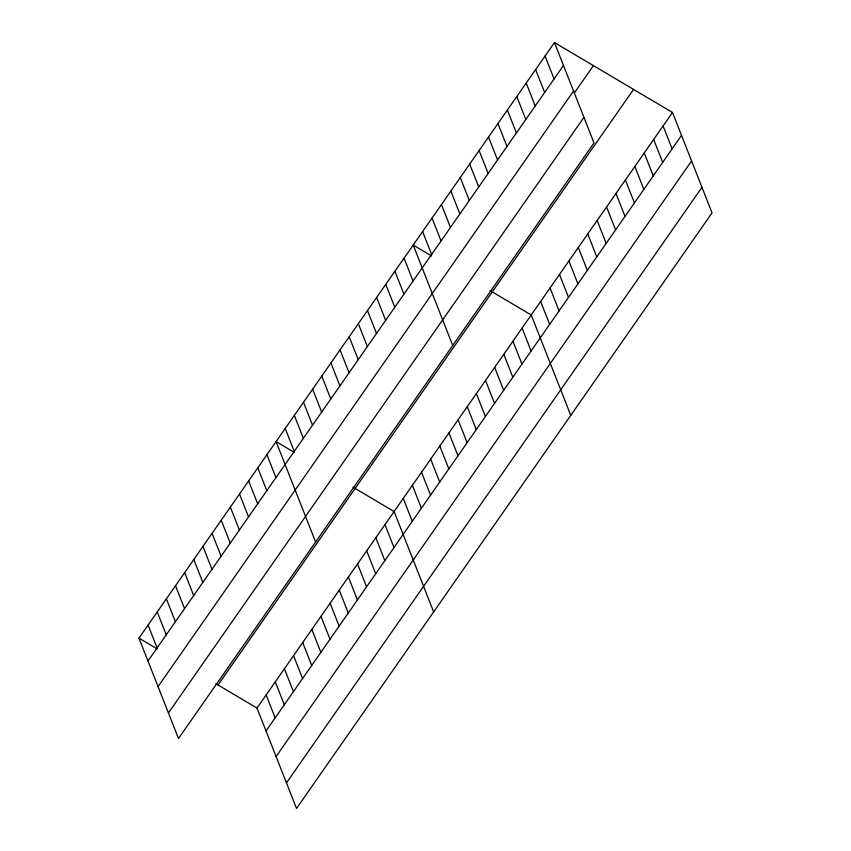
<?xml version="1.0" encoding="UTF-8"?>
<svg xmlns="http://www.w3.org/2000/svg" width="851" height="851" viewBox="0 0 851 851"><rect width="100%" height="100%" fill="white"/><g stroke="black" fill="none" stroke-linecap="round" stroke-linejoin="round"><path stroke-width="1.28" d="M554.458 42.55L594.009 142.936L178.497 738.519L138.958 638.133L554.458 42.55L672.503 112.481L712.042 212.867L296.542 808.45L256.991 708.064L215.814 683.661M147.978 661.025L563.49 65.453M158.052 686.597L573.553 91.025M574.585 92.631L593.413 65.623M168.424 712.947L583.935 117.364M218.037 684.981L633.548 89.408M256.991 708.064L672.503 112.481M266.012 730.966L681.523 135.383M276.086 756.539L691.597 160.956M286.468 782.877L701.969 187.305M431.585 255.949L413.192 245.045L452.732 345.432M490.048 290.585L531.226 314.976L570.776 415.362M294.467 452.487L276.075 441.584L315.615 541.981M352.931 487.123L394.109 511.525L433.659 611.912M138.958 638.133L157.35 649.026M663.089 125.98L672.109 148.882M653.664 139.479L662.684 162.381M644.25 152.978L653.27 175.88M634.825 166.488L643.845 189.379M625.411 179.986L634.431 202.878M615.996 193.485L625.017 216.388M606.572 206.984L615.592 229.887M545.044 56.049L554.065 78.952M597.157 220.483L606.178 243.386M535.63 69.548L544.651 92.451M587.743 233.982L596.764 256.885M526.205 83.047L535.226 105.949M578.318 247.481L587.339 270.384M516.791 96.546L525.812 119.448M568.904 260.98L577.925 283.883M507.377 110.045L516.397 132.947M559.479 274.479L568.5 297.382M497.952 123.544L506.973 146.446M550.065 287.978L559.086 310.881M488.538 137.054L497.558 159.945M540.651 301.477L549.672 324.38M479.113 150.553L488.134 173.444M469.699 164.052L478.719 186.954M522.088 328.082L531.109 350.984M460.285 177.551L469.305 200.453M512.951 341.187L521.971 364.09M450.86 191.049L459.88 213.952M503.803 354.293L512.823 377.184M441.446 204.548L450.466 227.451M494.665 367.387L503.686 390.29M432.031 218.047L441.052 240.95M485.527 380.493L494.548 403.395M422.607 231.546L431.627 254.449M476.379 393.598L485.4 416.501M467.242 406.704L476.262 429.595M404.044 258.151L413.065 281.053M458.104 419.798L467.125 442.701M394.907 271.256L403.927 294.148M448.956 432.904L457.976 455.806M385.769 284.351L394.79 307.254M439.818 446.009L448.839 468.912M376.621 297.456L385.641 320.359M430.68 459.115L439.701 482.006M367.483 310.562L376.504 333.464M421.532 472.209L430.553 495.112M358.345 323.667L367.366 346.559M412.395 485.315L421.415 508.217M349.197 336.762L358.218 359.665M403.257 498.42L412.278 521.323M340.06 349.867L349.08 372.77M330.922 362.973L339.943 385.875M384.971 524.62L393.992 547.523M321.774 376.078L330.794 398.97M375.834 537.726L384.854 560.628M312.636 389.173L321.657 412.075M366.685 550.831L375.706 573.734M303.499 402.278L312.519 425.181M357.548 563.936L366.568 586.828M294.35 415.384L303.371 438.286M348.41 577.031L357.431 599.934M285.213 428.489L294.233 451.381M339.262 590.137L348.282 613.039M330.124 603.242L339.145 626.145M266.927 454.689L275.947 477.592M320.987 616.347L330.007 639.239M257.789 467.795L266.81 490.697M311.838 629.442L320.859 652.345M248.652 480.9L257.672 503.792M302.701 642.548L311.721 665.45M239.503 493.995L248.524 516.897M293.552 655.653L302.584 678.555M230.366 507.1L239.386 530.003M284.415 668.758L293.435 691.65M221.228 520.206L230.249 543.108M275.277 681.853L284.298 704.756M212.08 533.311L221.1 556.203M266.129 694.959L275.15 717.861M202.942 546.406L211.963 569.308M193.805 559.511L202.825 582.414M184.656 572.617L193.677 595.519M175.519 585.722L184.539 608.614M166.381 598.817L175.402 621.719M157.233 611.922L166.253 634.825M148.095 625.028L157.116 647.93"/></g></svg>
